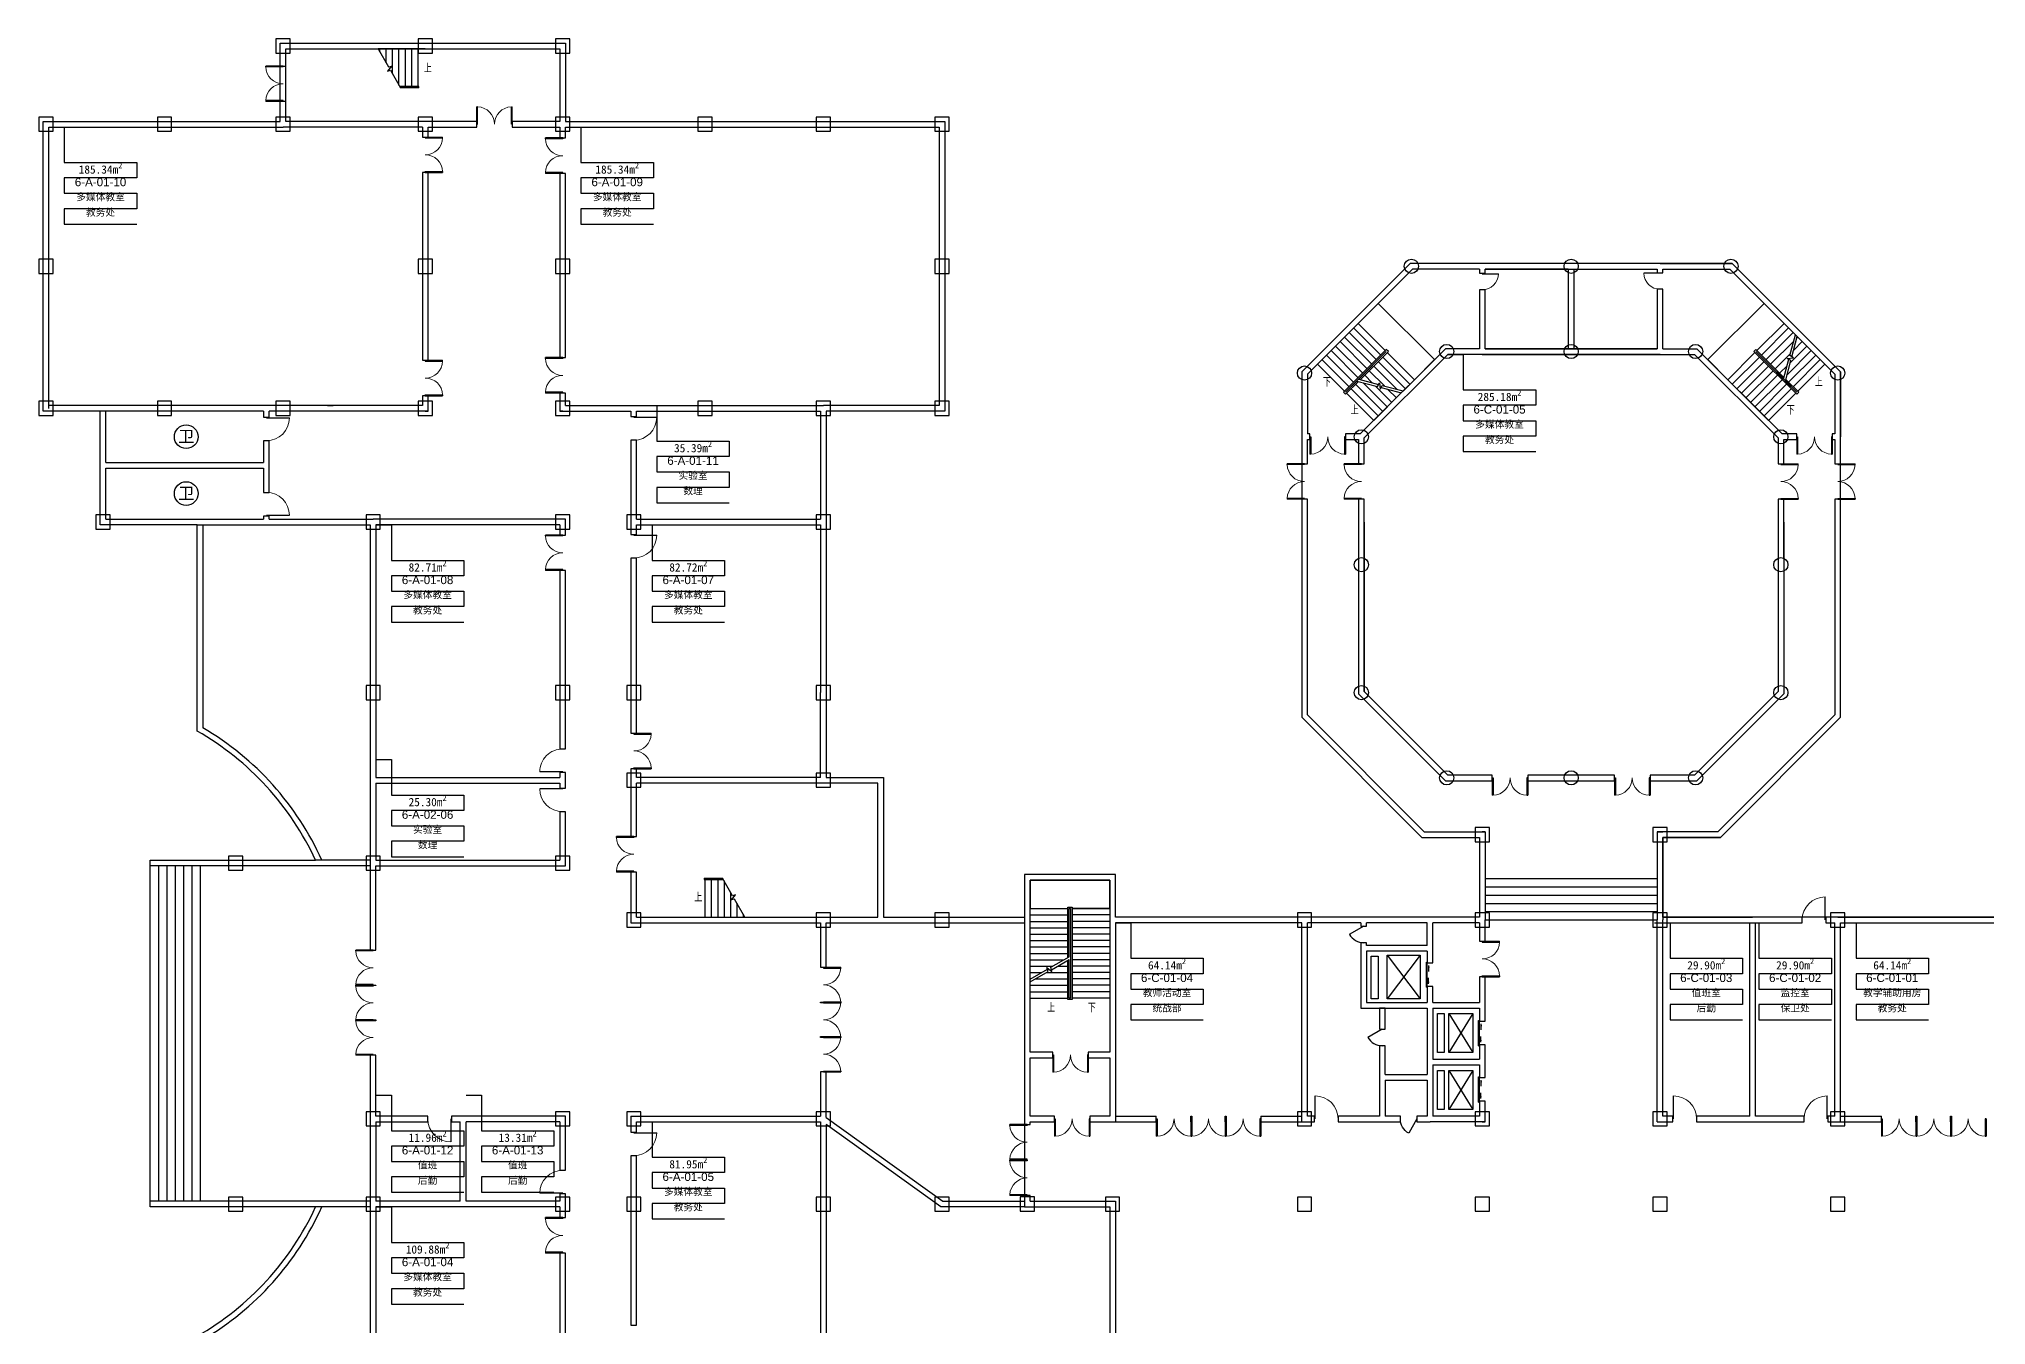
# Model space of a CAD drawing. Header units: millimetres. Extents: x 17250 to 146550, y 15000 to 99000.
# Drawn here: x 17250 to 99407, y 44694 to 99000 of the extents above; entities that cross this region are included whole.
import ezdxf

# ---------------------------------------------------------------- set-up
doc = ezdxf.new("R2010")
doc.units = ezdxf.units.MM
for name, color, linetype in [('4.1结构柱', 7, 'Continuous'), ('4.2墙体', 7, 'Continuous'), ('5面积', 7, 'Continuous'), ('6房间号', 7, 'Continuous'), ('7用途', 6, 'Continuous'), ('8单位', 4, 'Continuous')]:
    doc.layers.add(name, color=color, linetype=linetype)
doc.styles.add('_TCH_DIM', font='SIMPLEX', dxfattribs={"bigfont": 'GBCBIG'})
doc.styles.add('丙图', font='arial.ttf', dxfattribs={"height": 900})
doc.styles.add('乙图', font='arial.ttf', dxfattribs={"height": 600})

# ---------------------------------------------------------------- blocks, each defined once
blk = doc.blocks.new('$DorLib2D$00000002')
for p, q in [((-0.5, 0), (-0.5, 0.4875)), ((-0.475, 0.4875), (-0.5, 0.4875)), ((-0.5, 0), (-0.475, 0)), ((-0.475, 0), (-0.475, 0.4875)), ((0.475, 0), (0.475, 0.4875)), ((0.475, 0.4875), (0.5, 0.4875)), ((0.5, 0), (0.475, 0)), ((0.5, 0), (0.5, 0.4875))]:
    blk.add_line(p, q)
at = {"lineweight": 13}
for centre, start, end in [((-0.4875, 0), 0, 88.53072), ((0.4875, 0), 91.46928, 180)]:
    blk.add_arc(centre, 0.4875, start, end, dxfattribs=at)
blk = doc.blocks.new('$DorLib2D$00000003')
blk.add_line((0.47, 0), (0.47, 0.97))
at = {"lineweight": 13}
blk.add_arc((0.47, 0), 0.97, 90, 180, dxfattribs=at)
blk = doc.blocks.new('$DorLib2D$00000228')
at = {"color": 0}
blk.add_line((0.5, 0), (0, 0.87), dxfattribs=at)
blk.add_arc((0.5, 0), 1, 120, 180, dxfattribs=at)
blk = doc.blocks.new('$DorLib2D$00000130')
at = {"color": 0, "linetype": 'Continuous'}
for p, q in [((-0.533, 0.66), (-0.533, 0.513)), ((0, 0.66), (-0.533, 0.66)), ((0, 0.513), (-0.533, 0.513)), ((-0.385, 0.269), (-0.14, 0.269)), ((-0.385, 0.269), (-0.3, 0.214)), ((-0.3, 0.214), (-0.3, 0.269)), ((0, 0.513), (0, 0.66)), ((0.533, 0.66), (0, 0.66)), ((0.533, 0.513), (0, 0.513)), ((0.385, 0.269), (0.14, 0.269)), ((0.3, 0.214), (0.3, 0.269)), ((0.385, 0.269), (0.3, 0.214)), ((0.533, 0.66), (0.533, 0.513))]:
    blk.add_line(p, q, dxfattribs=at)
blk = doc.blocks.new('_FZHK')
blk.add_lwpolyline([(-0.5, -0.5), (0.5, -0.5), (0.5, 0.5), (-0.5, 0.5)], close=True)
blk = doc.blocks.new('_YZHK')
blk.add_circle((0, 0), 0.5)

msp = doc.modelspace()

# ---------------------------------------------------------------- linework, layer by layer
at = {"layer": '4.2墙体'}
for p, q in [((27430, 97856), (27670, 97856)), ((27670, 97856), (27670, 98580)), ((27670, 98580), (33550, 98580)), ((27670, 95520), (27670, 97856)), ((33550, 98580), (31559, 98580)), ((31559, 98580), (32000, 97816)), ((31630, 98456), (31630, 98580)), ((31900, 97989), (31900, 98580)), ((32130, 97850), (31958, 97644)), ((32000, 97816), (32130, 97850)), ((32170, 97521), (32170, 98580)), ((32440, 97054), (32440, 98580)), ((32710, 96990), (32710, 98580)), ((32980, 96990), (32980, 98580)), ((33250, 96990), (33250, 98580)), ((33550, 98580), (39230, 98580)), ((39230, 98580), (39230, 95520)), ((31958, 97644), (32080, 97677)), ((32080, 97677), (32511, 96930)), ((33280, 96990), (32477, 96990)), ((33280, 96930), (33280, 96990)), ((27670, 96356), (27430, 96356)), ((33250, 96930), (32511, 96930)), ((33280, 96930), (32511, 96930)), ((33550, 95520), (27670, 95520)), ((35722, 95520), (33550, 95520)), ((35722, 95280), (35722, 95520)), ((39230, 95520), (37222, 95520)), ((37222, 95520), (37222, 95280)), ((45350, 95520), (50350, 95520)), ((45350, 95520), (55470, 95520)), ((17670, 89400), (17670, 95280)), ((17670, 95280), (22550, 95280)), ((22550, 95280), (27550, 95280)), ((33430, 95280), (27550, 95280)), ((33430, 95280), (33430, 94858)), ((33430, 94858), (33670, 94858)), ((33670, 95280), (35722, 95280)), ((33670, 94858), (33670, 95280)), ((37222, 95280), (39230, 95280)), ((39230, 95280), (39230, 94820)), ((39230, 94820), (39470, 94820)), ((39470, 95280), (55230, 95280)), ((39470, 94820), (39470, 95280)), ((45350, 95280), (50350, 95280)), ((45350, 95280), (55230, 95280)), ((55230, 95280), (55230, 89400)), ((33670, 93358), (33430, 93358)), ((33430, 93358), (33430, 89400)), ((33670, 89400), (33670, 93358)), ((39470, 93320), (39230, 93320)), ((39230, 93320), (39230, 89400)), ((39470, 89400), (39470, 93320)), ((17670, 83400), (17670, 89400)), ((33430, 89400), (33430, 85432)), ((33670, 85432), (33670, 89400)), ((39230, 89400), (39230, 85545)), ((39470, 85545), (39470, 89400)), ((55230, 89400), (55230, 83520)), ((75209, 89280), (70770, 84841)), ((78030, 89280), (75209, 89280)), ((78030, 89280), (78030, 89107)), ((78030, 89107), (78270, 89107)), ((81900, 89520), (78150, 89520)), ((81780, 89280), (78270, 89280)), ((78270, 89280), (85530, 89280)), ((78270, 89107), (78270, 89280)), ((81780, 89280), (81780, 85920)), ((82020, 89280), (82020, 85920)), ((85530, 89280), (85530, 89127)), ((85530, 89127), (85770, 89127)), ((85650, 89520), (88691, 89520)), ((85770, 89280), (88591, 89280)), ((85770, 89127), (85770, 89280)), ((88591, 89280), (93030, 84841)), ((88691, 89520), (93270, 84941)), ((78270, 88407), (78030, 88407)), ((78030, 88407), (78030, 85920)), ((78270, 85920), (78270, 88407)), ((85770, 88427), (85530, 88427)), ((85530, 88427), (85530, 85920)), ((85770, 85920), (85770, 88427)), ((73762, 87834), (72914, 86985)), ((76138, 85458), (73762, 87834)), ((90038, 87834), (87662, 85458)), ((90886, 86985), (90038, 87834)), ((72914, 86985), (71196, 85267)), ((73487, 85267), (72341, 86413)), ((73678, 85458), (72532, 86604)), ((73869, 85649), (72723, 86794)), ((74059, 85840), (72914, 86985)), ((72914, 86985), (74059, 85840)), ((89741, 85840), (90886, 86985)), ((89741, 85840), (90886, 86985)), ((89931, 85649), (91077, 86794)), ((90122, 85458), (91268, 86604)), ((91361, 86510), (90886, 86985)), ((91124, 85626), (91361, 86510)), ((91214, 85574), (91443, 86428)), ((91432, 86385), (91459, 86413)), ((92604, 85267), (91443, 86428)), ((39230, 85545), (39470, 85545)), ((72532, 84313), (71387, 85458)), ((72723, 84503), (71577, 85649)), ((72914, 84694), (71768, 85840)), ((73105, 84885), (71959, 86031)), ((73296, 85076), (72150, 86222)), ((74102, 85882), (72299, 84079)), ((74102, 85797), (72384, 84079)), ((72941, 84636), (74102, 85797)), ((72941, 84636), (74102, 85797)), ((74102, 85797), (72941, 84636)), ((76600, 85920), (73000, 82320)), ((73008, 84618), (74187, 85797)), ((76700, 85680), (73170, 82150)), ((73953, 85564), (75099, 84419)), ((74187, 85797), (74102, 85882)), ((74102, 85797), (74102, 85797)), ((74144, 85755), (75290, 84610)), ((74144, 85755), (75290, 84610)), ((75290, 84610), (76138, 85458)), ((78030, 85920), (76600, 85920)), ((78150, 85680), (76700, 85680)), ((85650, 85680), (78150, 85680)), ((78150, 85680), (85650, 85680)), ((85530, 85920), (78270, 85920)), ((78270, 85920), (85530, 85920)), ((85650, 85680), (87100, 85680)), ((85770, 85920), (87200, 85920)), ((87100, 85680), (90630, 82150)), ((87200, 85920), (90800, 82320)), ((87662, 85458), (88510, 84610)), ((89656, 85755), (88510, 84610)), ((88510, 84610), (89656, 85755)), ((89847, 85564), (88701, 84419)), ((89698, 85882), (89613, 85797)), ((89613, 85797), (91416, 83994)), ((90877, 84703), (89698, 85882)), ((90859, 84636), (89698, 85797)), ((89698, 85797), (91416, 84079)), ((90859, 84636), (89698, 85797)), ((89698, 85797), (89698, 85797)), ((89698, 85797), (90859, 84636)), ((90313, 85267), (91290, 86244)), ((90504, 85076), (91150, 85722)), ((90859, 84636), (91083, 85471)), ((91012, 84821), (92032, 85840)), ((91018, 85509), (91286, 85532)), ((91173, 85420), (91018, 85509)), ((91077, 84503), (92223, 85649)), ((91286, 85532), (91124, 85626)), ((91152, 85342), (91841, 86031)), ((91268, 84313), (92413, 85458)), ((91292, 85864), (91650, 86222)), ((33430, 85432), (33670, 85432)), ((70770, 84841), (70770, 82320)), ((72341, 84122), (71196, 85267)), ((72941, 84636), (73776, 84412)), ((73190, 84800), (73505, 84485)), ((73381, 84991), (74027, 84345)), ((73572, 85182), (74548, 84205)), ((73762, 85373), (74908, 84228)), ((90038, 85373), (88892, 84228)), ((90228, 85182), (89083, 84037)), ((90419, 84991), (89274, 83846)), ((90610, 84800), (89465, 83655)), ((90695, 84885), (91011, 85201)), ((90941, 84555), (91173, 85420)), ((91459, 84122), (92604, 85267)), ((93030, 84841), (93030, 82320)), ((93270, 84941), (93270, 82200)), ((33670, 83932), (33430, 83932)), ((33430, 83932), (33430, 83520)), ((33670, 83280), (33670, 83969)), ((39470, 84045), (39230, 84045)), ((39230, 84045), (39230, 83280)), ((39470, 83520), (39470, 84045)), ((72299, 84079), (72384, 83994)), ((72384, 84079), (72859, 84555)), ((72384, 84079), (72859, 84555)), ((72859, 84555), (72384, 84079)), ((72384, 83994), (72926, 84537)), ((72384, 84079), (72384, 84079)), ((72384, 84079), (72384, 84079)), ((72426, 84037), (73572, 82891)), ((72617, 84228), (73762, 83082)), ((72808, 84419), (73953, 83273)), ((72859, 84555), (73724, 84323)), ((73125, 84483), (74144, 83464)), ((73572, 82891), (74733, 84052)), ((73647, 84344), (74335, 83655)), ((73724, 84323), (73813, 84477)), ((73813, 84477), (73837, 84209)), ((73837, 84209), (73930, 84371)), ((73878, 84281), (74733, 84052)), ((73930, 84371), (74814, 84134)), ((74168, 84204), (74526, 83846)), ((74690, 84064), (74717, 84037)), ((74814, 84134), (75290, 84610)), ((88510, 84610), (90228, 82891)), ((90801, 84610), (89656, 83464)), ((90992, 84419), (89847, 83273)), ((91183, 84228), (90038, 83082)), ((91374, 84037), (90228, 82891)), ((91416, 84079), (90941, 84555)), ((91416, 84079), (90941, 84555)), ((90941, 84555), (91416, 84079)), ((91501, 84079), (90959, 84621)), ((91416, 84079), (91416, 84079)), ((91416, 83994), (91501, 84079)), ((91416, 84079), (91416, 84079)), ((19950, 83520), (17670, 83520)), ((31350, 83520), (17670, 83520)), ((26850, 83520), (17670, 83520)), ((22550, 83280), (19830, 83280)), ((26730, 83280), (20070, 83280)), ((20070, 81120), (20070, 83280)), ((26730, 83280), (26730, 83032)), ((26730, 83032), (26970, 83032)), ((27550, 83520), (26850, 83520)), ((27550, 83280), (26970, 83280)), ((26970, 83032), (26970, 83280)), ((29430, 83520), (27550, 83520)), ((29550, 83280), (27550, 83280)), ((29430, 83520), (29430, 83520)), ((29430, 83520), (29670, 83520)), ((33670, 83280), (29550, 83280)), ((33430, 83520), (29670, 83520)), ((29670, 83520), (29670, 83520)), ((33550, 83280), (33670, 83280)), ((39350, 83280), (39230, 83280)), ((39230, 83280), (42230, 83280)), ((39470, 83520), (42350, 83520)), ((42230, 83280), (42230, 83059)), ((42230, 83059), (42470, 83059)), ((42350, 83520), (45350, 83520)), ((42470, 83280), (45350, 83280)), ((42470, 83059), (42470, 83280)), ((45350, 83520), (50350, 83520)), ((45350, 83280), (50230, 83280)), ((50230, 83280), (50230, 78720)), ((55230, 83520), (50350, 83520)), ((70880, 82320), (70770, 82320)), ((70880, 82080), (70880, 82320)), ((73000, 82320), (72380, 82320)), ((72380, 82320), (72380, 82080)), ((91420, 82320), (90800, 82320)), ((91420, 82080), (91420, 82320)), ((93030, 82320), (92920, 82320)), ((92920, 82320), (92920, 82080)), ((93270, 81061), (93270, 82200)), ((26970, 82032), (26730, 82032)), ((26730, 82032), (26730, 81120)), ((26970, 81000), (26970, 82032)), ((42470, 82059), (42230, 82059)), ((42230, 82059), (42230, 78600)), ((42470, 78720), (42470, 82059)), ((70770, 81061), (70770, 82080)), ((70770, 82080), (70880, 82080)), ((72380, 82080), (72930, 82080)), ((72930, 82080), (72930, 81061)), ((73170, 81061), (73170, 82150)), ((90630, 82150), (90630, 81061)), ((90870, 81061), (90870, 82080)), ((90870, 82080), (91420, 82080)), ((92920, 82080), (93030, 82080)), ((93030, 82080), (93030, 81061)), ((20070, 81120), (26730, 81120)), ((20070, 78720), (20070, 80880)), ((20070, 80880), (26730, 80880)), ((26730, 80880), (26730, 79855)), ((26970, 79855), (26970, 81000)), ((70530, 81061), (70770, 81061)), ((72930, 81061), (73170, 81061)), ((90630, 81061), (90870, 81061)), ((93030, 81061), (93270, 81061)), ((26730, 79855), (26970, 79855)), ((70770, 79561), (70530, 79561)), ((70770, 70456), (70770, 79561)), ((73170, 79561), (72930, 79561)), ((72930, 79561), (72930, 71400)), ((73170, 71450), (73170, 79561)), ((90870, 79561), (90630, 79561)), ((90630, 79561), (90630, 77075)), ((90870, 77075), (90870, 79561)), ((93270, 79561), (93030, 79561)), ((93030, 79561), (93030, 70456)), ((93270, 70356), (93270, 79561)), ((20070, 78720), (24050, 78720)), ((23930, 78480), (26850, 78480)), ((24050, 78720), (26730, 78720)), ((24170, 78480), (24170, 69910)), ((26970, 78855), (26730, 78855)), ((26730, 78855), (26730, 78720)), ((26850, 78480), (31230, 78480)), ((26970, 78720), (26970, 78855)), ((26970, 78720), (31350, 78720)), ((31230, 78480), (31230, 71400)), ((39470, 78720), (31350, 78720)), ((31470, 78480), (31470, 71400)), ((39230, 78480), (31470, 78480)), ((39230, 78480), (39230, 78053)), ((39230, 78053), (39470, 78053)), ((39470, 78053), (39470, 78720)), ((42230, 78600), (42230, 78077)), ((42230, 78077), (42470, 78077)), ((42470, 78720), (50230, 78720)), ((42470, 78480), (50230, 78480)), ((42470, 78077), (42470, 78480)), ((50230, 78480), (50230, 71400)), ((72930, 78600), (72930, 71350)), ((73170, 78600), (73170, 71450)), ((90630, 78600), (90630, 71450)), ((90870, 78600), (90870, 71350)), ((39470, 76553), (39230, 76553)), ((39230, 76553), (39230, 71400)), ((39470, 71400), (39470, 76553)), ((42470, 77077), (42230, 77077)), ((42230, 77077), (42230, 71400)), ((42470, 71400), (42470, 77077)), ((31230, 71400), (31230, 67700)), ((31470, 71400), (31470, 67820)), ((39230, 71400), (39230, 69021)), ((39470, 69021), (39470, 71400)), ((42230, 71400), (42230, 69684)), ((42470, 69684), (42470, 71400)), ((50230, 67819), (50230, 71400)), ((72930, 71350), (76600, 67680)), ((73170, 71450), (76700, 67920)), ((90630, 71450), (87100, 67920)), ((90870, 71350), (87200, 67680)), ((70770, 70456), (75704, 65520)), ((93030, 70456), (88096, 65520)), ((93270, 70356), (88196, 65280)), ((39230, 69021), (39470, 69021)), ((42230, 69684), (42470, 69684)), ((31230, 67700), (31230, 64200)), ((31470, 67820), (39230, 67820)), ((31470, 67580), (31470, 64320)), ((31470, 67580), (39230, 67580)), ((39470, 68021), (39230, 68021)), ((39230, 68021), (39230, 67820)), ((39230, 67580), (39230, 67367)), ((39470, 67700), (39470, 68021)), ((39470, 67367), (39470, 67700)), ((42470, 68184), (42230, 68184)), ((42230, 68184), (42230, 65322)), ((42230, 68184), (42230, 65322)), ((42470, 67820), (42470, 68184)), ((50230, 67819), (42470, 67820)), ((42470, 65322), (42470, 67580)), ((50350, 67579), (42470, 67580)), ((52641, 67579), (50350, 67579)), ((52641, 61920), (52641, 67579)), ((76600, 67680), (78572, 67680)), ((78572, 67920), (76700, 67920)), ((78572, 67680), (78572, 67920)), ((83728, 67920), (80072, 67920)), ((80072, 67920), (80072, 67680)), ((83728, 67920), (80072, 67920)), ((80072, 67680), (83728, 67680)), ((80072, 67680), (83728, 67680)), ((83728, 67680), (83728, 67920)), ((87100, 67920), (85228, 67920)), ((85228, 67920), (85228, 67680)), ((85228, 67680), (87200, 67680)), ((39230, 67367), (39470, 67367)), ((39470, 66367), (39230, 66367)), ((39230, 66367), (39230, 64320)), ((39470, 64080), (39470, 66367)), ((42230, 65322), (42470, 65322)), ((75704, 65520), (78270, 65520)), ((78270, 65520), (78150, 65520)), ((78270, 65520), (78270, 61800)), ((85530, 65520), (85770, 65520)), ((88096, 65520), (85530, 65520)), ((85530, 65520), (85530, 61800)), ((88196, 65280), (85770, 65280)), ((85770, 65280), (85770, 61800)), ((31230, 64320), (28921, 64320)), ((31230, 64200), (31230, 60530)), ((31470, 64320), (39230, 64320)), ((27550, 64080), (21950, 64080)), ((22300, 64080), (22300, 49920)), ((22650, 64080), (22650, 49920)), ((23000, 64080), (23000, 49920)), ((23350, 64080), (23350, 49920)), ((23700, 64080), (23700, 49920)), ((24050, 64080), (24050, 49920)), ((29107, 64080), (24050, 64080)), ((31230, 64080), (29107, 64080)), ((31470, 64080), (39470, 64080)), ((31470, 60530), (31470, 64080)), ((42470, 63822), (42230, 63822)), ((42230, 63822), (42230, 61680)), ((42470, 61920), (42470, 63822)), ((45320, 63570), (46089, 63570)), ((45320, 63570), (45320, 63510)), ((45320, 63510), (46123, 63510)), ((45350, 63570), (46089, 63570)), ((45350, 63510), (45350, 61920)), ((45620, 63510), (45620, 61920)), ((45890, 63510), (45890, 61920)), ((46520, 62823), (46089, 63570)), ((46160, 63446), (46160, 61920)), ((59070, 61800), (59070, 63480)), ((59070, 63480), (62430, 63480)), ((62430, 63480), (59070, 63480)), ((59070, 63480), (59070, 62280)), ((62430, 63480), (62430, 61800)), ((62430, 62280), (62430, 63480)), ((78270, 63550), (85530, 63550)), ((46430, 62979), (46430, 61920)), ((46470, 62650), (46642, 62856)), ((46600, 62684), (46470, 62650)), ((46642, 62856), (46520, 62823)), ((47041, 61920), (46600, 62684)), ((46700, 62511), (46700, 61920)), ((78270, 63200), (85530, 63200)), ((78270, 62850), (85530, 62850)), ((78270, 62500), (85530, 62500)), ((42230, 61680), (50230, 61680)), ((42470, 61920), (50350, 61920)), ((45350, 61920), (47041, 61920)), ((46970, 62044), (46970, 61920)), ((50230, 61680), (50230, 59805)), ((50350, 61920), (52641, 61920)), ((50470, 61680), (52761, 61680)), ((50470, 59805), (50470, 61680)), ((52761, 61680), (55350, 61680)), ((55350, 61680), (58830, 61680)), ((59070, 59296), (59070, 62280)), ((59070, 62280), (60660, 62280)), ((59070, 62280), (60660, 62280)), ((59070, 62010), (60660, 62010)), ((59070, 56220), (59070, 61800)), ((59070, 61740), (60660, 61740)), ((60660, 60214), (60660, 62340)), ((60660, 62340), (60840, 62340)), ((60720, 60249), (60720, 62280)), ((60720, 60249), (60720, 62280)), ((60720, 62280), (60780, 62280)), ((60720, 62280), (60780, 62280)), ((60780, 62280), (60780, 58500)), ((60780, 62280), (60780, 58500)), ((60840, 62340), (60840, 58440)), ((62430, 62280), (60840, 62280)), ((60840, 62280), (62430, 62280)), ((62430, 62010), (60840, 62010)), ((62430, 61740), (60840, 61740)), ((62430, 62280), (62430, 58500)), ((62430, 61800), (62430, 56220)), ((62670, 61680), (62670, 56100)), ((70530, 61680), (62670, 61680)), ((70530, 53280), (70530, 61680)), ((70770, 53520), (70770, 61680)), ((73030, 61680), (70770, 61680)), ((73030, 61680), (73030, 61540)), ((73270, 61540), (73270, 61680)), ((75830, 61680), (73270, 61680)), ((75830, 60720), (75830, 61680)), ((78030, 61680), (76070, 61680)), ((76070, 60600), (76070, 61680)), ((78030, 61680), (78030, 60903)), ((78270, 62150), (85530, 62150)), ((78270, 61800), (85530, 61800)), ((78270, 60903), (78270, 61800)), ((85530, 53280), (85530, 61800)), ((85770, 61920), (89554, 61920)), ((85770, 53520), (85770, 61800)), ((85770, 61680), (89434, 61680)), ((89434, 53520), (89434, 61680)), ((91647, 61920), (89554, 61920)), ((89674, 53520), (89674, 61680)), ((89674, 61680), (91647, 61680)), ((91647, 61680), (91647, 61920)), ((93150, 61920), (92647, 61920)), ((92647, 61920), (92647, 61680)), ((92647, 61680), (93030, 61680)), ((93030, 53520), (93030, 61680)), ((93150, 61920), (101130, 61920)), ((93270, 61680), (101130, 61680)), ((93270, 53280), (93270, 61680)), ((59070, 61470), (60660, 61470)), ((59070, 61200), (60660, 61200)), ((59070, 60930), (60660, 60930)), ((62430, 61470), (60840, 61470)), ((62430, 61200), (60840, 61200)), ((62430, 60930), (60840, 60930)), ((73030, 61540), (73270, 61540)), ((73270, 60840), (73030, 60840)), ((73030, 60840), (73030, 60600)), ((73270, 60720), (73270, 60840)), ((78030, 60903), (78270, 60903)), ((31230, 60530), (31470, 60530)), ((59070, 60660), (60660, 60660)), ((59070, 60390), (60660, 60390)), ((59070, 60120), (60496, 60120)), ((59942, 59800), (60720, 60249)), ((59969, 59700), (60720, 60134)), ((60660, 58440), (60660, 60099)), ((60720, 58500), (60720, 60134)), ((60720, 58500), (60720, 60134)), ((62430, 60660), (60840, 60660)), ((62430, 60390), (60840, 60390)), ((62430, 60120), (60840, 60120)), ((73030, 60600), (73030, 58080)), ((75830, 60720), (73270, 60720)), ((73270, 60480), (73270, 58320)), ((75830, 60480), (73270, 60480)), ((75531, 60319), (74142, 58466)), ((74142, 60319), (75531, 58466)), ((75830, 60480), (75830, 59990)), ((75830, 59990), (76070, 59990)), ((76070, 59990), (76070, 60600)), ((50230, 59805), (50470, 59805)), ((59070, 59850), (60029, 59850)), ((59070, 59296), (59804, 59720)), ((59070, 59181), (59831, 59620)), ((59070, 59580), (59561, 59580)), ((59070, 59310), (59094, 59310)), ((59070, 58500), (59070, 59181)), ((59294, 59310), (60660, 59310)), ((59761, 59580), (60660, 59580)), ((59831, 59620), (59784, 59792)), ((59784, 59792), (59990, 59620)), ((59990, 59620), (59942, 59800)), ((60229, 59850), (60660, 59850)), ((62430, 59850), (60840, 59850)), ((62430, 59580), (60840, 59580)), ((62430, 59310), (60840, 59310)), ((78270, 59403), (78030, 59403)), ((78030, 59403), (78030, 58320)), ((78270, 58200), (78270, 59403)), ((31230, 59030), (31230, 59046)), ((31230, 59046), (31470, 59046)), ((31470, 59030), (31230, 59030)), ((31470, 59046), (31470, 59030)), ((59070, 59040), (60660, 59040)), ((59070, 58770), (60660, 58770)), ((59070, 58500), (60660, 58500)), ((60840, 58440), (60660, 58440)), ((60780, 58500), (60720, 58500)), ((60720, 58500), (60780, 58500)), ((62430, 59040), (60840, 59040)), ((62430, 58770), (60840, 58770)), ((62430, 58500), (60840, 58500)), ((76070, 58990), (75830, 58990)), ((75830, 58990), (75830, 58320)), ((76070, 58320), (76070, 58990)), ((31230, 57546), (31230, 57585)), ((31230, 57585), (31470, 57585)), ((31470, 57546), (31230, 57546)), ((31470, 57585), (31470, 57546)), ((50230, 58305), (50230, 58331)), ((50230, 58331), (50470, 58331)), ((50470, 58305), (50230, 58305)), ((50470, 58331), (50470, 58305)), ((73030, 58080), (75830, 58080)), ((73270, 58320), (75830, 58320)), ((73810, 58080), (73810, 57187)), ((74050, 58080), (73810, 58080)), ((74050, 57187), (74050, 58080)), ((75830, 58080), (75830, 55800)), ((76070, 58320), (78030, 58320)), ((76070, 58080), (76070, 55920)), ((76070, 58080), (78030, 58080)), ((77750, 57844), (76742, 56197)), ((76742, 57844), (77750, 56197)), ((78030, 58080), (78030, 57522)), ((78030, 57522), (78270, 57522)), ((78270, 57522), (78270, 58200)), ((50230, 56831), (50230, 56882)), ((50230, 56882), (50470, 56882)), ((50470, 56831), (50230, 56831)), ((50470, 56882), (50470, 56831)), ((73810, 57187), (74050, 57187)), ((31470, 56085), (31230, 56085)), ((31230, 56085), (31230, 53400)), ((31470, 53520), (31470, 56085)), ((60024, 56220), (59070, 56220)), ((59070, 53520), (59070, 55980)), ((59070, 55980), (60024, 55980)), ((60024, 55980), (60024, 56220)), ((62430, 56220), (61524, 56220)), ((61524, 56220), (61524, 55980)), ((61524, 55980), (62430, 55980)), ((62430, 55980), (62430, 53520)), ((62670, 56100), (62670, 53280)), ((74050, 56487), (73810, 56487)), ((73810, 56487), (73810, 55158)), ((74050, 55278), (74050, 56487)), ((76070, 55920), (78030, 55920)), ((78270, 56522), (78030, 56522)), ((78030, 56522), (78030, 55920)), ((78270, 55800), (78270, 56522)), ((50470, 55382), (50230, 55382)), ((50230, 55382), (50230, 53520)), ((50470, 53461), (50470, 55382)), ((73810, 55158), (73810, 53520)), ((74050, 55278), (75830, 55278)), ((75830, 55800), (75830, 55278)), ((76070, 55680), (78030, 55680)), ((76070, 55680), (76070, 55158)), ((76070, 55158), (76070, 53520)), ((77750, 55444), (76742, 53797)), ((76742, 55444), (77750, 53797)), ((78030, 55680), (78030, 55145)), ((78030, 55145), (78270, 55145)), ((78270, 55145), (78270, 55800)), ((74050, 55038), (75830, 55038)), ((74050, 55038), (74050, 53520)), ((75830, 55038), (75830, 53520)), ((33659, 53520), (31470, 53520)), ((33659, 53280), (33659, 53520)), ((35150, 53520), (34659, 53520)), ((34659, 53520), (34659, 53280)), ((39470, 53520), (35150, 53520)), ((39470, 51230), (39470, 53520)), ((42230, 53520), (50230, 53520)), ((42230, 53520), (42230, 52846)), ((50470, 53461), (55389, 49920)), ((60096, 53520), (59070, 53520)), ((60096, 53280), (60096, 53520)), ((62430, 53520), (61596, 53520)), ((61596, 53520), (61596, 53280)), ((64393, 53280), (64393, 53520)), ((65850, 53520), (65893, 53520)), ((65850, 53280), (65850, 53520)), ((65893, 53520), (65893, 53280)), ((67307, 53520), (67350, 53520)), ((67307, 53280), (67307, 53520)), ((67350, 53520), (67350, 53280)), ((68807, 53520), (68807, 53280)), ((71068, 53520), (70770, 53520)), ((71068, 53280), (71068, 53520)), ((73810, 53520), (72068, 53520)), ((72068, 53520), (72068, 53280)), ((74695, 53520), (74050, 53520)), ((74695, 53280), (74695, 53520)), ((75830, 53520), (75395, 53520)), ((75395, 53520), (75395, 53280)), ((78030, 53520), (76070, 53520)), ((78270, 54145), (78030, 54145)), ((78030, 54145), (78030, 53520)), ((78270, 53280), (78270, 54145)), ((86195, 53520), (85770, 53520)), ((86195, 53280), (86195, 53520)), ((89434, 53520), (87195, 53520)), ((87195, 53520), (87195, 53280)), ((91732, 53520), (89674, 53520)), ((91732, 53280), (91732, 53520)), ((93030, 53520), (92732, 53520)), ((92732, 53520), (92732, 53280)), ((94993, 53280), (94993, 53520)), ((96450, 53520), (96493, 53520)), ((96450, 53280), (96450, 53520)), ((96493, 53520), (96493, 53280)), ((97907, 53520), (97950, 53520)), ((97907, 53280), (97907, 53520)), ((97950, 53520), (97950, 53280)), ((31230, 53400), (31230, 49800)), ((31470, 53280), (31470, 49920)), ((31470, 53280), (33659, 53280)), ((34659, 53280), (35030, 53280)), ((35030, 49920), (35030, 53280)), ((39230, 53280), (35270, 53280)), ((35270, 49920), (35270, 53280)), ((39230, 53280), (39230, 51230)), ((42230, 52846), (42470, 52846)), ((42470, 53280), (50230, 53280)), ((42470, 52846), (42470, 53280)), ((50230, 53280), (50230, 49800)), ((58830, 53162), (59070, 53162)), ((59070, 53280), (60096, 53280)), ((59070, 53162), (59070, 53280)), ((61596, 53280), (62670, 53280)), ((65893, 53280), (65850, 53280)), ((67350, 53280), (67307, 53280)), ((70530, 53280), (71068, 53280)), ((72068, 53280), (73930, 53280)), ((73930, 53280), (74695, 53280)), ((75395, 53280), (75950, 53280)), ((78270, 53280), (75950, 53280)), ((78150, 53280), (78270, 53280)), ((87195, 53280), (89554, 53280)), ((89554, 53280), (91732, 53280)), ((92732, 53280), (93270, 53280)), ((96493, 53280), (96450, 53280)), ((97950, 53280), (97907, 53280)), ((42470, 51846), (42230, 51846)), ((42230, 51846), (42230, 49800)), ((42470, 49800), (42470, 51846)), ((39230, 51230), (39470, 51230)), ((39470, 50230), (39230, 50230)), ((39230, 50230), (39230, 49920)), ((39470, 49800), (39470, 50230)), ((59070, 50162), (58830, 50162)), ((58830, 50162), (58830, 49920)), ((59070, 49920), (59070, 50162)), ((27550, 49920), (21950, 49920)), ((29107, 49920), (24050, 49920)), ((31230, 49680), (28921, 49680)), ((31230, 49920), (29107, 49920)), ((31230, 49800), (31230, 42600)), ((35030, 49920), (31470, 49920)), ((31470, 49680), (31470, 42600)), ((35150, 49680), (31470, 49680)), ((39230, 49680), (35150, 49680)), ((39230, 49920), (35270, 49920)), ((39230, 49680), (39230, 49230)), ((39470, 49230), (39470, 49800)), ((42230, 49800), (42230, 44694)), ((42470, 44694), (42470, 49800)), ((50230, 49800), (50230, 42720)), ((55389, 49920), (58830, 49920)), ((59070, 49920), (62670, 49920)), ((62670, 49920), (62670, 42720)), ((39230, 49230), (39470, 49230)), ((39470, 47730), (39230, 47730)), ((39230, 47730), (39230, 42600)), ((39470, 42600), (39470, 47730)), ((42230, 44694), (42470, 44694))]:
    msp.add_line(p, q, dxfattribs=at)
msp.add_lwpolyline([(23930, 44228, 0.156367), (28921, 49680), (21950, 49680), (21950, 49920), (21950, 64080), (21950, 64320), (28921, 64320, 0.156367), (23930, 69772), (23930, 78480), (19830, 78480), (19830, 81000), (19830, 83280), (17430, 83280), (17430, 89400), (17430, 95520), (22550, 95520), (27430, 95520), (27430, 96393), (27430, 98820), (33550, 98820), (39470, 98820), (39470, 95520), (55470, 95520), (55470, 89400), (55470, 83280), (50470, 83280), (50470, 78600), (50470, 71400), (50470, 67819), (52881, 67819), (52881, 61920), (55350, 61920), (58830, 61920), (58830, 49680), (55311, 49680), (50470, 53166), (50470, 49800), (50470, 42600)], format="xyb", dxfattribs=at)
for points in [[(101130, 61920), (93150, 61920), (90650, 61920), (87850, 61920), (85770, 61920), (85770, 65280), (88196, 65280), (93270, 70356), (93270, 81061), (93270, 82200), (93270, 84941), (88691, 89520), (85650, 89520), (81900, 89520), (81900, 89520), (75109, 89520), (70530, 84941), (70530, 82200), (70530, 81061), (70530, 70356), (75604, 65280), (78030, 65280), (78030, 61920), (75950, 61920), (73150, 61920), (70650, 61920), (62670, 61920), (62670, 63720), (58830, 63720), (58830, 49680), (58830, 49680), (62430, 49680), (62430, 42480)], [(62670, 53520), (64393, 53520)], [(68807, 53520), (70530, 53520)], [(93270, 53520), (94993, 53520)], [(62670, 53280), (64393, 53280)], [(68807, 53280), (70530, 53280)], [(85530, 53280), (86195, 53280)], [(93270, 53280), (94993, 53280)]]:
    msp.add_lwpolyline(points, dxfattribs=at)
for points in [[(73461, 60273), (73756, 60273), (73756, 58466), (73461, 58466)], [(74142, 60319), (75531, 60319), (75531, 58466), (74142, 58466)], [(76264, 57844), (76536, 57844), (76536, 56197), (76264, 56197)], [(76742, 57844), (77750, 57844), (77750, 56197), (76742, 56197)], [(76264, 55444), (76536, 55444), (76536, 53797), (76264, 53797)], [(76742, 55444), (77750, 55444), (77750, 53797), (76742, 53797)]]:
    msp.add_lwpolyline(points, close=True, dxfattribs=at)
for centre in [(23465, 82203), (23465, 79803)]:
    msp.add_circle(centre, 500, dxfattribs=at)
for centre, start, end in [((17922, 59261), 24.1887, 59.60038), ((17922, 54739), 300.39962, 335.8113)]:
    msp.add_arc(centre, 12347, start, end, dxfattribs=at)
at = {"layer": 'Defpoints'}
for points in [[(17670, 95280), (18320, 95280), (18320, 93780), (21378, 93780), (21378, 93130), (18320, 93130), (18320, 92480), (21378, 92480), (21378, 91830), (18320, 91830), (18320, 91180), (21378, 91180)], [(39470, 95280), (40120, 95280), (40120, 93780), (43178, 93780), (43178, 93130), (40120, 93130), (40120, 92480), (43178, 92480), (43178, 91830), (40120, 91830), (40120, 91180), (43178, 91180)], [(76700, 85680), (77350, 85680), (77350, 84180), (80408, 84180), (80408, 83530), (77350, 83530), (77350, 82880), (80408, 82880), (80408, 82230), (77350, 82230), (77350, 81580), (80408, 81580)], [(42670, 83516), (43320, 83516), (43320, 82016), (46378, 82016), (46378, 81366), (43320, 81366), (43320, 80716), (46378, 80716), (46378, 80066), (43320, 80066), (43320, 79416), (46378, 79416)], [(31470, 78480), (32120, 78480), (32120, 76980), (35178, 76980), (35178, 76330), (32120, 76330), (32120, 75680), (35178, 75680), (35178, 75030), (32120, 75030), (32120, 74380), (35178, 74380)], [(42470, 78480), (43120, 78480), (43120, 76980), (46178, 76980), (46178, 76330), (43120, 76330), (43120, 75680), (46178, 75680), (46178, 75030), (43120, 75030), (43120, 74380), (46178, 74380)], [(31470, 68571), (32120, 68571), (32120, 67071), (35178, 67071), (35178, 66421), (32120, 66421), (32120, 65771), (35178, 65771), (35178, 65121), (32120, 65121), (32120, 64471), (35178, 64471)], [(62670, 61680), (63320, 61680), (63320, 60180), (66378, 60180), (66378, 59530), (63320, 59530), (63320, 58880), (66378, 58880), (66378, 58230), (63320, 58230), (63320, 57580), (66378, 57580)], [(85423, 61680), (86073, 61680), (86073, 60180), (89131, 60180), (89131, 59530), (86073, 59530), (86073, 58880), (89131, 58880), (89131, 58230), (86073, 58230), (86073, 57580), (89131, 57580)], [(89173, 61680), (89823, 61680), (89823, 60180), (92881, 60180), (92881, 59530), (89823, 59530), (89823, 58880), (92881, 58880), (92881, 58230), (89823, 58230), (89823, 57580), (92881, 57580)], [(93270, 61680), (93920, 61680), (93920, 60180), (96978, 60180), (96978, 59530), (93920, 59530), (93920, 58880), (96978, 58880), (96978, 58230), (93920, 58230), (93920, 57580), (96978, 57580)], [(31470, 54400), (32120, 54400), (32120, 52900), (35178, 52900), (35178, 52250), (32120, 52250), (32120, 51600), (35178, 51600), (35178, 50950), (32120, 50950), (32120, 50300), (35178, 50300)], [(35270, 54400), (35920, 54400), (35920, 52900), (38978, 52900), (38978, 52250), (35920, 52250), (35920, 51600), (38978, 51600), (38978, 50950), (35920, 50950), (35920, 50300), (38978, 50300)], [(42470, 53280), (43120, 53280), (43120, 51780), (46178, 51780), (46178, 51130), (43120, 51130), (43120, 50480), (46178, 50480), (46178, 49830), (43120, 49830), (43120, 49180), (46178, 49180)], [(31470, 49680), (32120, 49680), (32120, 48180), (35178, 48180), (35178, 47530), (32120, 47530), (32120, 46880), (35178, 46880), (35178, 46230), (32120, 46230), (32120, 45580), (35178, 45580)]]:
    msp.add_lwpolyline(points, dxfattribs=at)

# ---------------------------------------------------------------- block references
at = {"layer": '4.1结构柱', "xscale": 600, "yscale": 600, "zscale": 600}
for name, p in [('_FZHK', (27550, 98700)), ('_FZHK', (33550, 98700)), ('_FZHK', (39350, 98700)), ('_FZHK', (17550, 95400)), ('_FZHK', (22550, 95400)), ('_FZHK', (27550, 95400)), ('_FZHK', (33550, 95400)), ('_FZHK', (39350, 95400)), ('_FZHK', (45350, 95400)), ('_FZHK', (50350, 95400)), ('_FZHK', (55350, 95400)), ('_FZHK', (17550, 89400)), ('_FZHK', (33550, 89400)), ('_FZHK', (39350, 89400)), ('_FZHK', (55350, 89400)), ('_YZHK', (75159, 89400)), ('_YZHK', (81900, 89400)), ('_YZHK', (88641, 89400)), ('_YZHK', (76650, 85800)), ('_YZHK', (81900, 85800)), ('_YZHK', (87150, 85800)), ('_YZHK', (70650, 84891)), ('_YZHK', (93150, 84891)), ('_FZHK', (17550, 83400)), ('_FZHK', (22550, 83400)), ('_FZHK', (27550, 83400)), ('_FZHK', (33550, 83400)), ('_FZHK', (39350, 83400)), ('_FZHK', (45350, 83400)), ('_FZHK', (50350, 83400)), ('_FZHK', (55350, 83400)), ('_YZHK', (73050, 82200)), ('_YZHK', (90750, 82200)), ('_FZHK', (19950, 78600)), ('_FZHK', (31350, 78600)), ('_FZHK', (39350, 78600)), ('_FZHK', (42350, 78600)), ('_FZHK', (50350, 78600)), ('_YZHK', (73050, 76800)), ('_YZHK', (90750, 76800)), ('_FZHK', (31350, 71400)), ('_FZHK', (39350, 71400)), ('_FZHK', (42350, 71400)), ('_FZHK', (50350, 71400)), ('_YZHK', (73050, 71400)), ('_YZHK', (90750, 71400)), ('_YZHK', (76650, 67800)), ('_YZHK', (81900, 67800)), ('_YZHK', (87150, 67800)), ('_FZHK', (78150, 65400)), ('_FZHK', (25550, 64200)), ('_FZHK', (31350, 64200)), ('_FZHK', (39350, 64200)), ('_FZHK', (42350, 61800)), ('_FZHK', (50350, 61800)), ('_FZHK', (55350, 61800)), ('_FZHK', (70650, 61800)), ('_FZHK', (78150, 61800)), ('_FZHK', (31350, 53400)), ('_FZHK', (39350, 53400)), ('_FZHK', (42350, 53400)), ('_FZHK', (50350, 53400)), ('_FZHK', (70650, 53400)), ('_FZHK', (78150, 53400)), ('_FZHK', (25550, 49800)), ('_FZHK', (31350, 49800)), ('_FZHK', (39350, 49800)), ('_FZHK', (42350, 49800)), ('_FZHK', (50350, 49800)), ('_FZHK', (55350, 49800)), ('_FZHK', (58950, 49802)), ('_FZHK', (62550, 49800)), ('_FZHK', (70650, 49800)), ('_FZHK', (78150, 49800))]:
    msp.add_blockref(name, p, dxfattribs=at)
at = {"layer": '4.1结构柱', "xscale": 600, "yscale": 600, "zscale": 600, "rotation": 90}
for p in [(42350, 67700), (50350, 67700), (85650, 65400), (85650, 61800), (93150, 61800), (85650, 53400), (93150, 53400), (85650, 49800), (93150, 49800)]:
    msp.add_blockref('_FZHK', p, dxfattribs=at)
at = {"layer": '4.2墙体'}
for name, p, xscale, yscale, zscale, rotation in [('$DorLib2D$00000002', (27550, 97106), 1500, 1500, 1500, 90), ('$DorLib2D$00000002', (36472, 95400), 1500, -1500, 1500, 180), ('$DorLib2D$00000002', (33550, 94108), 1500, 1500, 1500, 270.0000000000011), ('$DorLib2D$00000002', (39350, 94070), 1500, -1500, 1500, 270), ('$DorLib2D$00000003', (78150, 88757), 700, -700, 700, 90), ('$DorLib2D$00000003', (85650, 88777), 700, 700, 700, 90), ('$DorLib2D$00000002', (39350, 84795), 1500, -1500, 1500, 270), ('$DorLib2D$00000002', (33550, 84682), 1500, 1500, 1500, 270), ('$DorLib2D$00000003', (26850, 82532), 1000, -1000, 1000, 90.00000000013895), ('$DorLib2D$00000003', (42350, 82559), 1000, -1000, 1000, 90), ('$DorLib2D$00000002', (71630, 82200), 1500, 1500, 1500, 180), ('$DorLib2D$00000002', (70650, 80311), 1500, -1500, 1500, 270), ('$DorLib2D$00000002', (73050, 80311), 1500, -1500, 1500, 270), ('$DorLib2D$00000002', (90750, 80311), 1500, 1500, 1500, 270), ('$DorLib2D$00000002', (93150, 80311), 1500, 1500, 1500, 270.0000000000068), ('$DorLib2D$00000003', (26850, 79355), -1000, -1000, -1000, 89.999999999861), ('$DorLib2D$00000002', (39350, 77303), 1500, 1500, 1500, 90), ('$DorLib2D$00000003', (42350, 77577), -1000, 1000, -1000, 270), ('$DorLib2D$00000003', (39350, 68521), -1000, 1000, -1000, 89.99999999999824), ('$DorLib2D$00000002', (42350, 68934), 1500, 1500, 1500, 270), ('$DorLib2D$00000002', (84478, 67800), 1500, 1500, 1500, 180), ('$DorLib2D$00000003', (39350, 66867), 1000, 1000, 1000, 90), ('$DorLib2D$00000002', (42350, 64572), 1500, -1500, 1500, 270), ('$DorLib2D$00000003', (92147, 61800), 1000, 1000, 1000, 359.9999999999963), ('$DorLib2D$00000228', (73150, 61190), -700, -700, -700, 269.9999999999778), ('$DorLib2D$00000002', (78150, 60153), -1500, -1500, -1500, 89.99999999999257), ('$DorLib2D$00000002', (31350, 59780), 1500, -1500, 1500, 270.0000000001162), ('$DorLib2D$00000130', (75950, 59490), -1000, 240, -1000, 90.00000000008617), ('$DorLib2D$00000002', (50350, 59055), 1500, 1500, 1500, 270), ('$DorLib2D$00000002', (31350, 58296), 1500, -1500, 1500, 270.0000000001162), ('$DorLib2D$00000002', (31350, 56835), 1500, -1500, 1500, 270.0000000001162), ('$DorLib2D$00000002', (50350, 57581), 1500, 1500, 1500, 270), ('$DorLib2D$00000130', (78150, 57022), -1000, 240, -1000, 89.99999999998609), ('$DorLib2D$00000002', (50350, 56132), 1500, 1500, 1500, 270), ('$DorLib2D$00000228', (73930, 56837), -700, -700, -700, 270), ('$DorLib2D$00000130', (78150, 54645), -1000, 240, -1000, 90.00000000003612), ('$DorLib2D$00000003', (71568, 53400), 1000, -1000, 1000, 180), ('$DorLib2D$00000003', (34159, 53400), -1000, 1000, -1000, 180), ('$DorLib2D$00000003', (42350, 52346), -1000, 1000, -1000, 270), ('$DorLib2D$00000002', (58950, 52412), -1500, 1500, -1500, 89.9999908557711), ('$DorLib2D$00000002', (60846, 53400), 1500, 1500, 1500, 180.0000000000009), ('$DorLib2D$00000002', (65143, 53400), 1500, 1500, 1500, 180), ('$DorLib2D$00000002', (66600, 53400), 1500, 1500, 1500, 180), ('$DorLib2D$00000002', (68057, 53400), 1500, 1500, 1500, 180), ('$DorLib2D$00000228', (75045, 53400), -700, 700, -700, 180.0000000000314), ('$DorLib2D$00000002', (95743, 53400), 1500, 1500, 1500, 180), ('$DorLib2D$00000002', (97200, 53400), 1500, 1500, 1500, 180), ('$DorLib2D$00000002', (98657, 53400), 1500, 1500, 1500, 180), ('$DorLib2D$00000003', (39350, 50730), -1000, 1000, -1000, 90), ('$DorLib2D$00000002', (58950, 50912), -1500, 1500, -1500, 89.9999908557711), ('$DorLib2D$00000002', (39350, 48480), 1500, 1500, 1500, 90)]:
    msp.add_blockref(name, p, dxfattribs=dict(at, xscale=xscale, yscale=yscale, zscale=zscale, rotation=rotation))
for name, p, xscale, yscale, zscale in [('$DorLib2D$00000002', (92170, 82200), 1500, -1500, 1500), ('$DorLib2D$00000002', (79322, 67800), 1500, -1500, 1500), ('$DorLib2D$00000002', (60774, 56100), 1500, -1500, 1500), ('$DorLib2D$00000003', (86695, 53400), -1000, 1000, -1000), ('$DorLib2D$00000003', (92232, 53400), 1000, 1000, 1000)]:
    msp.add_blockref(name, p, dxfattribs=dict(at, xscale=xscale, yscale=yscale, zscale=zscale))

# ---------------------------------------------------------------- texts
at = {"layer": '4.2墙体', "style": '_TCH_DIM'}
for s, p in [('上', (33490, 97580)), ('下', (71430, 84328)), ('上', (92180, 84328)), ('上', (72599, 83141)), ('下', (90992, 83141)), ('上', (44901, 62570)), ('上', (59791, 57910)), ('下', (61510, 57910))]:
    msp.add_text(s, height=338, dxfattribs=at).set_placement(p)
at = {"layer": '4.2墙体', "char_height": 500, "attachment_point": 5, "style": '丙图'}
for insert in [(23465, 82203), (23465, 79803)]:
    msp.add_mtext('{\\fSimSun|b0|i0|c134|p2;卫}', dxfattribs=dict(at, insert=insert))
at = {"layer": '5面积', "char_height": 350, "attachment_point": 1}
for s, heights, insert in [('\\A1;\\pxqc;185.34m{\\H0.7x;\\S2^ ;}', [-358], (18320, 93780)), ('\\A1;\\pxqc;185.34m{\\H0.7x;\\S2^ ;}', [-358], (40120, 93780)), ('\\A1;\\pxqc;285.18m{\\H0.7x;\\S2^ ;}', [-357], (77350, 84180)), ('\\A1;\\pxqc;35.39m{\\H0.7x;\\S2^ ;}', [-358], (43320, 82016)), ('\\A1;\\pxqc;82.71m{\\H0.7x;\\S2^ ;}', [-357], (32120, 76980)), ('\\A1;\\pxqc;82.72m{\\H0.7x;\\S2^ ;}', [-357], (43120, 76980)), ('\\A1;\\pxqc;25.30m{\\H0.7x;\\S2^ ;}', [-358], (32120, 67071)), ('\\A1;\\pxqc;64.14m{\\H0.7x;\\S2^ ;}', [-357], (63320, 60180)), ('\\A1;\\pxqc;29.90m{\\H0.7x;\\S2^ ;}', [-357], (86073, 60180)), ('\\A1;\\pxqc;29.90m{\\H0.7x;\\S2^ ;}', [-357], (89823, 60180)), ('\\A1;\\pxqc;64.14m{\\H0.7x;\\S2^ ;}', [-357], (93920, 60180)), ('\\A1;\\pxqc;11.96m{\\H0.7x;\\S2^ ;}', [-357], (32120, 52900)), ('\\A1;\\pxqc;13.31m{\\H0.7x;\\S2^ ;}', [-358], (35920, 52900)), ('\\A1;\\pxqc;81.95m{\\H0.7x;\\S2^ ;}', [-357], (43120, 51780)), ('\\A1;\\pxqc;109.88m{\\H0.7x;\\S2^ ;}', [-357], (32120, 48180))]:
    msp.add_mtext_dynamic_manual_height_columns(s, width=3058.05, gutter_width=2250, heights=heights, dxfattribs=dict(at, insert=insert))
at = {"layer": '6房间号', "char_height": 350, "attachment_point": 1, "style": '乙图'}
for s, heights, insert in [('\\A1;\\pxqc;6-A-01-10', [-357], (18320, 93130)), ('\\A1;\\pxqc;6-A-01-09', [-357], (40120, 93130)), ('\\A1;\\pxqc;6-C-01-05', [-362], (77350, 83530)), ('\\A1;\\pxqc;6-A-01-11', [-357], (43320, 81366)), ('\\A1;\\pxqc;6-A-01-08', [-357], (32120, 76330)), ('\\A1;\\pxqc;6-A-01-07', [-357], (43120, 76330)), ('\\A1;\\pxqc;6-A-02-06', [-357], (32120, 66421)), ('\\A1;\\pxqc;6-C-01-04', [-362], (63320, 59530)), ('\\A1;\\pxqc;6-C-01-03', [-362], (86073, 59530)), ('\\A1;\\pxqc;6-C-01-02', [-362], (89823, 59530)), ('\\A1;\\pxqc;6-C-01-01', [-362], (93920, 59530)), ('\\A1;\\pxqc;6-A-01-12', [-357], (32120, 52250)), ('\\A1;\\pxqc;6-A-01-13', [-358], (35920, 52250)), ('\\A1;\\pxqc;6-A-01-05', [-357], (43120, 51130)), ('\\A1;\\pxqc;6-A-01-04', [-357], (32120, 47530))]:
    msp.add_mtext_dynamic_manual_height_columns(s, width=3058.05, gutter_width=2250, heights=heights, dxfattribs=dict(at, insert=insert))
at = {"layer": '7用途', "char_height": 300, "attachment_point": 1, "style": '丙图'}
for s, heights, insert in [('\\pxqc;{\\fSimSun|b0|i0|c134|p2;多媒体教室}', [-397], (18320, 92480)), ('\\pxqc;{\\fSimSun|b0|i0|c134|p2;多媒体教室}', [-397], (40120, 92480)), ('\\pxqc;{\\fSimSun|b0|i0|c134|p2;多媒体教室}', [-397], (77350, 82880)), ('\\pxqc;{\\fSimSun|b0|i0|c134|p2;实验室}', [-396], (43320, 80716)), ('\\pxqc;{\\fSimSun|b0|i0|c134|p2;多媒体教室}', [-397], (32120, 75680)), ('\\pxqc;{\\fSimSun|b0|i0|c134|p2;多媒体教室}', [-397], (43120, 75680)), ('\\pxqc;{\\fSimSun|b0|i0|c134|p2;实验室}', [-396], (32120, 65771)), ('\\pxqc;{\\fSimSun|b0|i0|c134|p2;教师活动室}', [-396], (63320, 58880)), ('\\pxqc;{\\fSimSun|b0|i0|c134|p2;值班室}', [-394], (86073, 58880)), ('\\pxqc;{\\fSimSun|b0|i0|c134|p2;监控室}', [-392], (89823, 58880)), ('\\pxqc;{\\fSimSun|b0|i0|c134|p2;教学辅助用房}', [-396], (93920, 58880)), ('\\pxqc;{\\fSimSun|b0|i0|c134|p2;值班}', [-394], (32120, 51600)), ('\\pxqc;{\\fSimSun|b0|i0|c134|p2;值班}', [-394], (35920, 51600)), ('\\pxqc;{\\fSimSun|b0|i0|c134|p2;多媒体教室}', [-397], (43120, 50480)), ('\\pxqc;{\\fSimSun|b0|i0|c134|p2;多媒体教室}', [-397], (32120, 46880))]:
    msp.add_mtext_dynamic_manual_height_columns(s, width=3058.05, gutter_width=4500, heights=heights, dxfattribs=dict(at, insert=insert))
at = {"layer": '8单位', "char_height": 300, "attachment_point": 1, "style": '丙图'}
for s, heights, insert in [('\\pxqc;{\\fSimSun|b0|i0|c134|p2;教务处}', [-397], (18320, 91830)), ('\\pxqc;{\\fSimSun|b0|i0|c134|p2;教务处}', [-397], (40120, 91830)), ('\\pxqc;{\\fSimSun|b0|i0|c134|p2;教务处}', [-397], (77350, 82230)), ('\\pxqc;{\\fSimSun|b0|i0|c134|p2;数理}', [-396], (43320, 80066)), ('\\pxqc;{\\fSimSun|b0|i0|c134|p2;教务处}', [-397], (32120, 75030)), ('\\pxqc;{\\fSimSun|b0|i0|c134|p2;教务处}', [-397], (43120, 75030)), ('\\pxqc;{\\fSimSun|b0|i0|c134|p2;数理}', [-396], (32120, 65121)), ('\\pxqc;{\\fSimSun|b0|i0|c134|p2;统战部}', [-394], (63320, 58230)), ('\\pxqc;{\\fSimSun|b0|i0|c134|p2;后勤}', [-397], (86073, 58230)), ('\\pxqc;{\\fSimSun|b0|i0|c134|p2;保卫处}', [-396], (89823, 58230)), ('\\pxqc;{\\fSimSun|b0|i0|c134|p2;教务处}', [-397], (93920, 58230)), ('\\pxqc;{\\fSimSun|b0|i0|c134|p2;后勤}', [-397], (32120, 50950)), ('\\pxqc;{\\fSimSun|b0|i0|c134|p2;后勤}', [-397], (35920, 50950)), ('\\pxqc;{\\fSimSun|b0|i0|c134|p2;教务处}', [-397], (43120, 49830)), ('\\pxqc;{\\fSimSun|b0|i0|c134|p2;教务处}', [-397], (32120, 46230))]:
    msp.add_mtext_dynamic_manual_height_columns(s, width=3058.05, gutter_width=4500, heights=heights, dxfattribs=dict(at, insert=insert))

doc.saveas('drawing.dxf')
